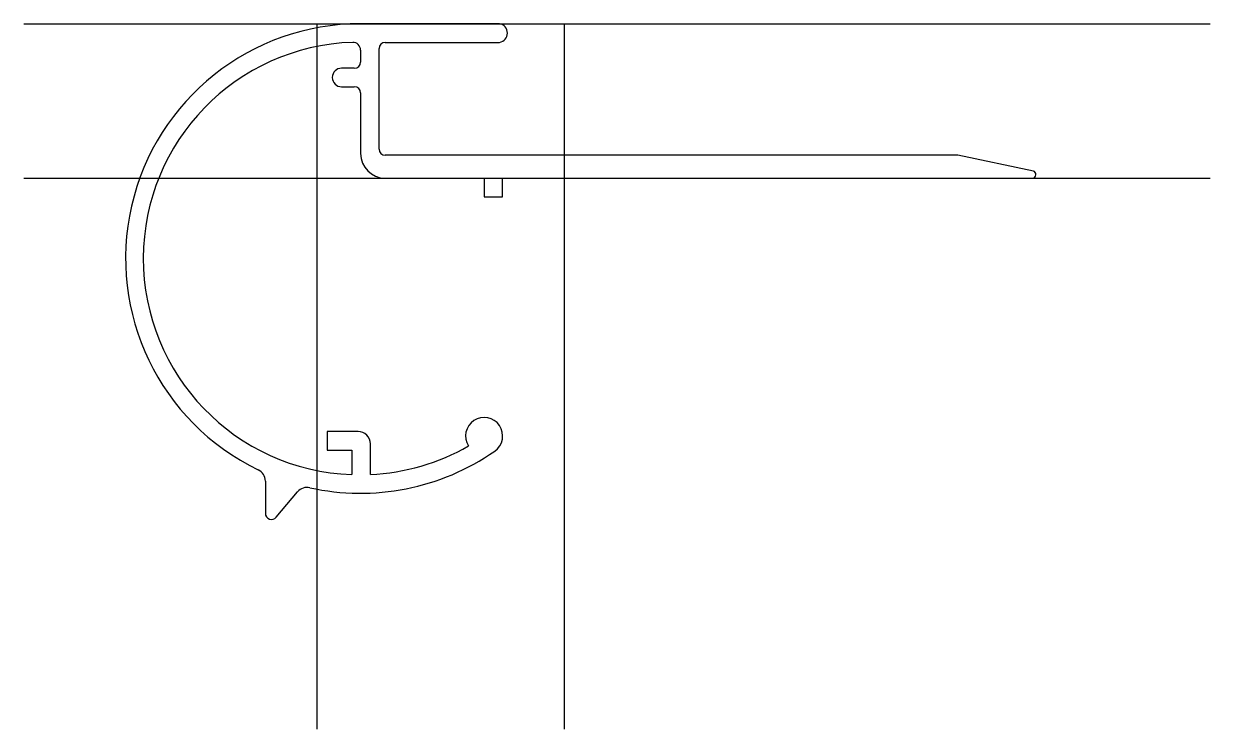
# Model space of a CAD drawing. Extents: x -43.3 to 52.7, y -44.6 to 12.5.
import ezdxf

# ---------------------------------------------------------------- set-up
doc = ezdxf.new("R2010")
doc.units = 0
doc.layers.get('0').update_dxf_attribs({"linetype": 'CONTINUOUS'})

msp = doc.modelspace()

# ---------------------------------------------------------------- linework, layer by layer
at = {"linetype": 'CONTINUOUS'}
for p, q in [((-43.34, 12.5), (52.67, 12.5)), ((-19.59, -44.6), (-19.59, 12.5)), ((-4.84, 12.5), (-16.09, 12.5)), ((0.41, -44.6), (0.41, 12.5)), ((-14.09, 10.99), (-4.84, 10.99)), ((-16.09, 10.37), (-16.09, 9.4)), ((-14.59, 2.35), (-14.59, 10.49)), ((-16.59, 8.9), (-17.62, 8.9)), ((-17.62, 7.4), (-16.59, 7.4)), ((-16.09, 6.9), (-16.09, 2)), ((32.24, 1.85), (-14.09, 1.85)), ((38.36, 0.58), (32.24, 1.85)), ((-43.34, 0), (52.67, 0)), ((-14.09, 0), (-6.09, 0)), ((-6.09, 0), (-6.09, -1.5)), ((-4.59, -1.5), (-4.59, 0)), ((-4.59, 0), (30.16, 0)), ((30.16, 0), (38.31, 0)), ((-6.09, -1.5), (-4.59, -1.5)), ((-16.29, -20.5), (-18.79, -20.5)), ((-18.79, -20.5), (-18.79, -22)), ((-18.79, -22), (-16.79, -22)), ((-16.79, -22), (-16.79, -23.99)), ((-15.29, -23.98), (-15.29, -21.5)), ((-23.79, -24.51), (-23.79, -27.12)), ((-22.91, -27.44), (-21.18, -25.38))]:
    msp.add_line(p, q, dxfattribs=at)
for centre, radius, start, end in [((-16.099, -6.5), 19, 89.97354, 244.22735), ((-4.963, 11.745), 0.765, 279.2743, 80.7257), ((-16.165, -6.501), 17.5, 91.81899, 267.9517), ((-16.7, 10.38), 0.61, 359.0296, 91.88711), ((-14.09, 10.49), 0.5, 90, 180), ((-17.62, 8.15), 0.75, 90, 270), ((-16.59, 9.4), 0.5, 270, 0), ((-16.59, 6.9), 0.5, 0, 90), ((-14.09, 2), 2, 180, 270), ((-14.09, 2.35), 0.5, 180, 270), ((38.258, 0.297), 0.301, 279.88133, 70.26445), ((-6.088, -20.859), 1.5, 304.88166, 212.70644), ((-16.29, -21.5), 1, 0, 90), ((-16.07, -6.497), 17.5, 272.55532, 299.88748), ((-16.09, -6.5), 19, 257.5081, 304.8614), ((-24.79, -24.513), 1, 0.16219, 64.53269), ((-20.417, -26.026), 1, 77.4766, 139.74373), ((-23.29, -27.115), 0.5, 180.5653, 319.46849)]:
    msp.add_arc(centre, radius, start, end, dxfattribs=at)

doc.saveas('drawing.dxf')
